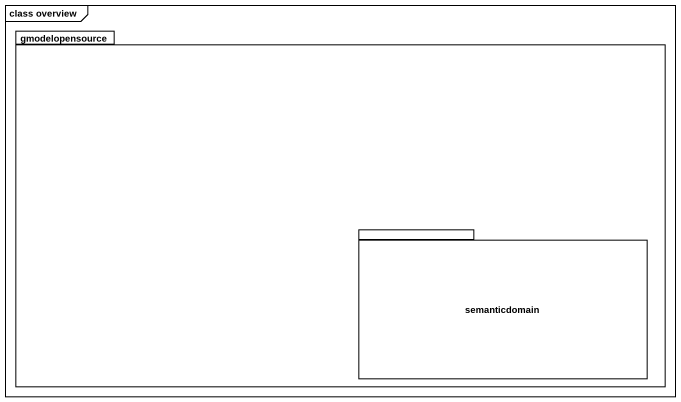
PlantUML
@startuml
mainframe class overview
package gmodelopensource {
  package semanticdomain {
  }
}
@enduml
